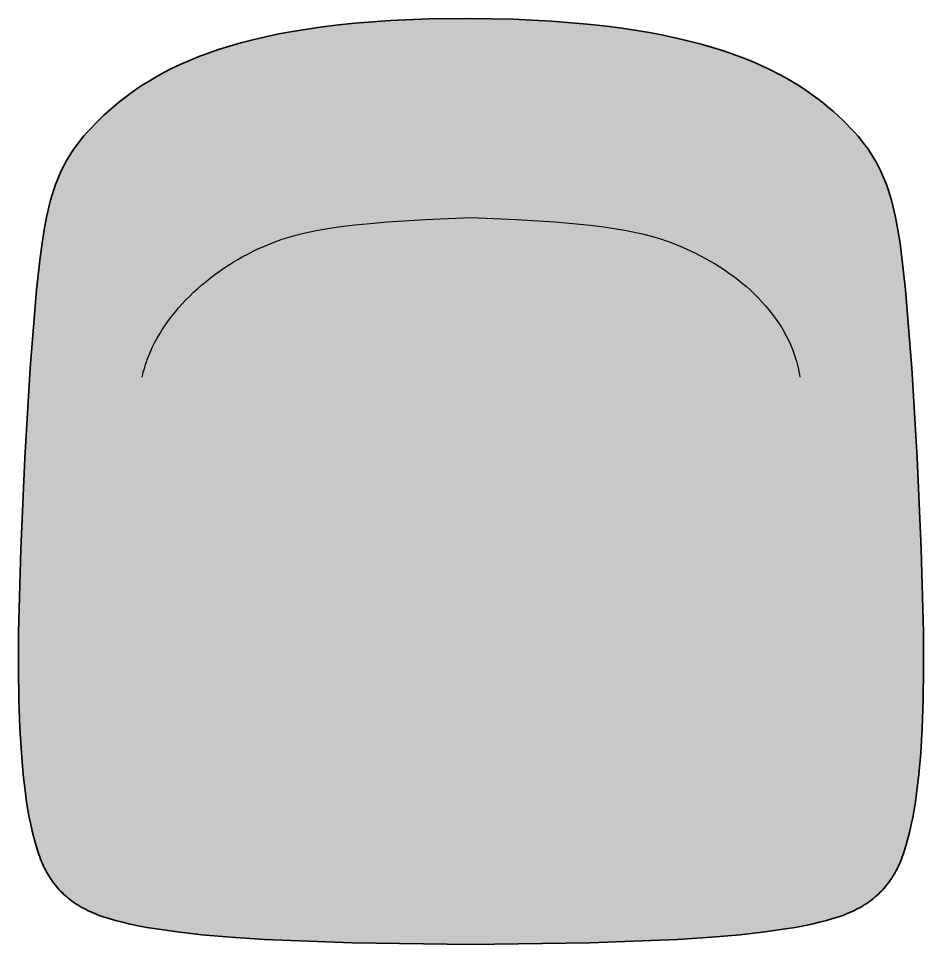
# Model space of a CAD drawing. Header units: millimetres. Extents: x 0 to 1642, y -897 to 768.
# Drawn here: x 110 to 655, y -897 to -339 of the extents above; entities that cross this region are included whole.
import ezdxf

# ---------------------------------------------------------------- set-up
doc = ezdxf.new("R2010")
doc.units = ezdxf.units.MM
doc.layers.add('Blocks', color=7, linetype='Continuous')
doc.layers.add('Blocks$Fill', color=7, linetype='Continuous', true_color=0xffffff)
doc.layers.add('Blocks$Inner', color=7, linetype='Continuous', lineweight=25, true_color=0x007f00)
doc.layers.add('Blocks$Outline', color=7, linetype='Continuous', lineweight=35, true_color=0xff3f3f)

# ---------------------------------------------------------------- blocks, each defined once
blk = doc.blocks.new('Fiber Armchair Top')
at = {"layer": 'Blocks$Fill'}
blk.add_hatch(color=256, dxfattribs=at).paths.add_polyline_path([(449.5, -304.92), (377.83, -303.92), (325.08, -301.9), (304.51, -300.57), (287.11, -299.06), (272.37, -297.38), (259.77, -295.57), (254.12, -294.62), (248.86, -293.63), (243.97, -292.62), (239.42, -291.56), (235.2, -290.47), (231.29, -289.35), (227.66, -288.17), (225.95, -287.57), (224.3, -286.96), (222.72, -286.33), (221.2, -285.7), (219.73, -285.05), (218.32, -284.39), (216.96, -283.71), (215.65, -283.03), (214.39, -282.33), (213.17, -281.61), (211.99, -280.89), (210.86, -280.15), (209.76, -279.39), (208.7, -278.62), (207.67, -277.84), (206.67, -277.04), (205.7, -276.22), (204.75, -275.39), (203.83, -274.54), (202.93, -273.68), (202.05, -272.8), (201.19, -271.89), (200.36, -270.97), (199.54, -270.02), (198.74, -269.05), (197.97, -268.05), (197.21, -267.03), (196.47, -265.97), (195.75, -264.89), (195.05, -263.78), (194.36, -262.63), (193.69, -261.45), (193.04, -260.23), (192.41, -258.97), (191.79, -257.68), (191.18, -256.34), (190.59, -254.97), (190.01, -253.55), (189.45, -252.09), (188.9, -250.58), (187.84, -247.42), (186.82, -244.06), (185.85, -240.5), (184.92, -236.7), (184.02, -232.68), (183.16, -228.4), (182.33, -223.86), (181.55, -219.02), (180.81, -213.85), (179.47, -202.44), (178.36, -189.41), (177.5, -174.55), (176.92, -157.65), (176.66, -138.51), (176.74, -116.9), (177.97, -66.7), (180.39, -11.64), (183.69, 42.45), (187.56, 89.74), (189.67, 109.21), (190.82, 117.9), (192.1, 125.98), (193.52, 133.48), (194.29, 137.04), (195.11, 140.48), (195.99, 143.81), (196.92, 147.03), (197.92, 150.16), (198.98, 153.19), (200.11, 156.13), (201.31, 159), (202.6, 161.8), (203.96, 164.54), (205.41, 167.22), (206.95, 169.85), (208.58, 172.43), (210.31, 174.99), (212.14, 177.51), (214.08, 180.02), (216.13, 182.51), (218.3, 184.99), (220.58, 187.47), (222.98, 189.96), (225.51, 192.46), (228.18, 194.99), (230.97, 197.54), (233.92, 200.11), (237.02, 202.7), (240.3, 205.3), (243.75, 207.89), (247.4, 210.48), (251.26, 213.06), (255.34, 215.62), (259.64, 218.15), (264.19, 220.65), (268.99, 223.11), (274.06, 225.52), (279.4, 227.87), (285.03, 230.17), (290.97, 232.4), (297.22, 234.55), (303.79, 236.62), (310.7, 238.61), (317.96, 240.5), (325.58, 242.28), (333.57, 243.96), (341.95, 245.53), (350.73, 246.97), (359.91, 248.28), (369.51, 249.45), (379.55, 250.49), (390.03, 251.37), (400.96, 252.09), (424.25, 253.05), (449.5, 253.29), (474.76, 252.81), (498.05, 251.67), (519.46, 249.92), (529.5, 248.83), (539.1, 247.6), (548.29, 246.25), (557.06, 244.77), (565.44, 243.18), (573.43, 241.49), (581.05, 239.69), (588.31, 237.79), (595.22, 235.81), (601.8, 233.74), (608.04, 231.6), (613.98, 229.38), (619.61, 227.11), (624.96, 224.77), (630.02, 222.39), (634.82, 219.96), (639.37, 217.49), (643.68, 214.99), (647.75, 212.47), (651.61, 209.93), (655.26, 207.37), (658.71, 204.82), (661.99, 202.26), (665.09, 199.7), (668.04, 197.17), (670.83, 194.65), (673.5, 192.15), (676.03, 189.68), (678.43, 187.22), (680.71, 184.76), (682.88, 182.3), (684.93, 179.83), (686.87, 177.35), (688.7, 174.84), (690.43, 172.31), (692.06, 169.74), (693.6, 167.12), (695.05, 164.45), (696.41, 161.73), (697.69, 158.94), (698.9, 156.08), (700.03, 153.14), (701.09, 150.12), (702.08, 147), (703.02, 143.79), (703.9, 140.47), (704.72, 137.03), (705.49, 133.47), (706.91, 125.97), (708.19, 117.9), (709.34, 109.21), (711.45, 89.74), (715.32, 42.45), (718.62, -11.64), (721.04, -66.7), (722.27, -116.9), (722.35, -138.51), (722.09, -157.65), (721.51, -174.55), (720.65, -189.41), (719.54, -202.44), (718.2, -213.85), (717.46, -219.02), (716.68, -223.86), (715.85, -228.4), (714.99, -232.68), (714.09, -236.7), (713.16, -240.5), (712.19, -244.06), (711.17, -247.42), (710.11, -250.58), (709.56, -252.09), (709, -253.55), (708.42, -254.97), (707.83, -256.34), (707.22, -257.68), (706.6, -258.97), (705.97, -260.23), (705.31, -261.45), (704.65, -262.63), (703.96, -263.78), (703.26, -264.89), (702.54, -265.97), (701.8, -267.03), (701.04, -268.05), (700.27, -269.05), (699.47, -270.02), (698.65, -270.97), (697.82, -271.89), (696.96, -272.8), (696.08, -273.68), (695.18, -274.54), (694.26, -275.39), (693.31, -276.22), (692.34, -277.04), (691.34, -277.84), (690.31, -278.62), (689.25, -279.39), (688.15, -280.15), (687.02, -280.89), (685.84, -281.61), (684.62, -282.33), (683.36, -283.03), (682.05, -283.71), (680.69, -284.39), (679.28, -285.05), (677.81, -285.7), (676.29, -286.33), (674.71, -286.96), (673.06, -287.57), (671.35, -288.17), (667.72, -289.35), (663.81, -290.47), (659.59, -291.56), (655.04, -292.62), (650.15, -293.63), (644.88, -294.62), (639.24, -295.57), (626.64, -297.38), (611.9, -299.06), (594.5, -300.57), (573.93, -301.9), (521.18, -303.92)], flags=0)
at = {"layer": 'Blocks$Inner'}
blk.add_lwpolyline([(521.18, -303.92), (449.5, -304.92), (377.83, -303.92), (325.08, -301.9), (304.51, -300.57), (287.11, -299.06), (272.37, -297.38), (259.77, -295.57), (254.12, -294.62), (248.86, -293.63), (243.97, -292.62), (239.42, -291.56), (235.2, -290.47), (231.29, -289.35), (227.66, -288.17), (225.95, -287.57), (224.3, -286.96), (222.72, -286.33), (221.2, -285.7), (219.73, -285.05), (218.32, -284.39), (216.96, -283.71), (215.65, -283.03), (214.39, -282.33), (213.17, -281.61), (211.99, -280.89), (210.86, -280.15), (209.76, -279.39), (208.7, -278.62), (207.67, -277.84), (206.67, -277.04), (205.7, -276.22), (204.75, -275.39), (203.83, -274.54), (202.93, -273.68), (202.05, -272.8), (201.19, -271.89), (200.36, -270.97), (199.54, -270.02), (198.74, -269.05), (197.97, -268.05), (197.21, -267.03), (196.47, -265.97), (195.75, -264.89), (195.05, -263.78), (194.36, -262.63), (193.69, -261.45), (193.04, -260.23), (192.41, -258.97), (191.79, -257.68), (191.18, -256.34), (190.59, -254.97), (190.01, -253.55), (189.45, -252.09), (188.9, -250.58), (187.84, -247.42), (186.82, -244.06), (185.85, -240.5), (184.92, -236.7), (184.02, -232.68), (183.16, -228.4), (182.33, -223.86), (181.55, -219.02), (180.81, -213.85), (179.47, -202.44), (178.36, -189.41), (177.5, -174.55), (176.92, -157.65), (176.66, -138.51), (176.74, -116.9), (177.97, -66.7), (180.39, -11.64), (183.69, 42.45), (187.56, 89.74), (189.67, 109.21), (190.82, 117.9), (192.1, 125.98), (193.52, 133.48), (194.29, 137.04), (195.11, 140.48), (195.99, 143.81), (196.92, 147.03), (197.92, 150.16), (198.98, 153.19), (200.11, 156.13), (201.31, 159), (202.6, 161.8), (203.96, 164.54), (205.41, 167.22), (206.95, 169.85), (208.58, 172.43), (210.31, 174.99), (212.14, 177.51), (214.08, 180.02), (216.13, 182.51), (218.3, 184.99), (220.58, 187.47), (222.98, 189.96), (225.51, 192.46), (228.18, 194.99), (230.97, 197.54), (233.92, 200.11), (237.02, 202.7), (240.3, 205.3), (243.75, 207.89), (247.4, 210.48), (251.26, 213.06), (255.34, 215.62), (259.64, 218.15), (264.19, 220.65), (268.99, 223.11), (274.06, 225.52), (279.4, 227.87), (285.03, 230.17), (290.97, 232.4), (297.22, 234.55), (303.79, 236.62), (310.7, 238.61), (317.96, 240.5), (325.58, 242.28), (333.57, 243.96), (341.95, 245.53), (350.73, 246.97), (359.91, 248.28), (369.51, 249.45), (379.55, 250.49), (390.03, 251.37), (400.96, 252.09), (424.25, 253.05), (449.5, 253.29), (474.76, 252.81), (498.05, 251.67), (519.46, 249.92), (529.5, 248.83), (539.1, 247.6), (548.29, 246.25), (557.06, 244.77), (565.44, 243.18), (573.43, 241.49), (581.05, 239.69), (588.31, 237.79), (595.22, 235.81), (601.8, 233.74), (608.04, 231.6), (613.98, 229.38), (619.61, 227.11), (624.96, 224.77), (630.02, 222.39), (634.82, 219.96), (639.37, 217.49), (643.68, 214.99), (647.75, 212.47), (651.61, 209.93), (655.26, 207.37), (658.71, 204.82), (661.99, 202.26), (665.09, 199.7), (668.04, 197.17), (670.83, 194.65), (673.5, 192.15), (676.03, 189.68), (678.43, 187.22), (680.71, 184.76), (682.88, 182.3), (684.93, 179.83), (686.87, 177.35), (688.7, 174.84), (690.43, 172.31), (692.06, 169.74), (693.6, 167.12), (695.05, 164.45), (696.41, 161.73), (697.69, 158.94), (698.9, 156.08), (700.03, 153.14), (701.09, 150.12), (702.08, 147), (703.02, 143.79), (703.9, 140.47), (704.72, 137.03), (705.49, 133.47), (706.91, 125.97), (708.19, 117.9), (709.34, 109.21), (711.45, 89.74), (715.32, 42.45), (718.62, -11.64), (721.04, -66.7), (722.27, -116.9), (722.35, -138.51), (722.09, -157.65), (721.51, -174.55), (720.65, -189.41), (719.54, -202.44), (718.2, -213.85), (717.46, -219.02), (716.68, -223.86), (715.85, -228.4), (714.99, -232.68), (714.09, -236.7), (713.16, -240.5), (712.19, -244.06), (711.17, -247.42), (710.11, -250.58), (709.56, -252.09), (709, -253.55), (708.42, -254.97), (707.83, -256.34), (707.22, -257.68), (706.6, -258.97), (705.97, -260.23), (705.31, -261.45), (704.65, -262.63), (703.96, -263.78), (703.26, -264.89), (702.54, -265.97), (701.8, -267.03), (701.04, -268.05), (700.27, -269.05), (699.47, -270.02), (698.65, -270.97), (697.82, -271.89), (696.96, -272.8), (696.08, -273.68), (695.18, -274.54), (694.26, -275.39), (693.31, -276.22), (692.34, -277.04), (691.34, -277.84), (690.31, -278.62), (689.25, -279.39), (688.15, -280.15), (687.02, -280.89), (685.84, -281.61), (684.62, -282.33), (683.36, -283.03), (682.05, -283.71), (680.69, -284.39), (679.28, -285.05), (677.81, -285.7), (676.29, -286.33), (674.71, -286.96), (673.06, -287.57), (671.35, -288.17), (667.72, -289.35), (663.81, -290.47), (659.59, -291.56), (655.04, -292.62), (650.15, -293.63), (644.88, -294.62), (639.24, -295.57), (626.64, -297.38), (611.9, -299.06), (594.5, -300.57), (573.93, -301.9)], close=True, dxfattribs=at)
blk.add_lwpolyline([(251.15, 37.17), (251.52, 38.69), (251.91, 40.2), (252.33, 41.71), (252.78, 43.21), (253.25, 44.7), (253.76, 46.18), (254.29, 47.65), (254.85, 49.12), (255.43, 50.57), (256.04, 52.02), (257.34, 54.88), (258.73, 57.71), (260.23, 60.5), (261.81, 63.25), (263.49, 65.95), (265.26, 68.62), (267.12, 71.24), (269.05, 73.82), (271.07, 76.35), (273.16, 78.83), (275.33, 81.27), (277.57, 83.66), (279.88, 85.99), (282.25, 88.28), (284.69, 90.51), (287.19, 92.7), (289.74, 94.82), (292.35, 96.89), (295.01, 98.91), (297.72, 100.86), (300.48, 102.76), (303.28, 104.59), (306.12, 106.37), (309, 108.08), (311.91, 109.73), (314.85, 111.32), (317.83, 112.84), (320.16, 113.97), (322.52, 115.07), (324.91, 116.13), (327.35, 117.15), (329.84, 118.13), (332.38, 119.07), (335, 119.98), (337.7, 120.86), (340.48, 121.7), (343.37, 122.5), (346.35, 123.27), (349.46, 124.02), (356.04, 125.4), (363.2, 126.67), (370.99, 127.83), (379.49, 128.87), (388.78, 129.82), (398.93, 130.67), (422.07, 132.11), (449.5, 133.24), (476.95, 132.11), (500.13, 130.68), (519.63, 128.9), (528.17, 127.86), (536.01, 126.73), (543.21, 125.48), (549.85, 124.12), (552.98, 123.4), (555.99, 122.64), (558.9, 121.86), (561.72, 121.04), (564.45, 120.19), (567.1, 119.31), (569.68, 118.39), (572.2, 117.44), (574.67, 116.45), (577.1, 115.43), (581.87, 113.27), (584.89, 111.8), (587.89, 110.28), (590.85, 108.69), (593.78, 107.04), (596.67, 105.32), (599.51, 103.55), (602.32, 101.72), (605.07, 99.82), (607.77, 97.87), (610.42, 95.86), (613.01, 93.78), (615.53, 91.65), (617.99, 89.46), (620.38, 87.21), (622.7, 84.91), (624.95, 82.54), (627.11, 80.12), (629.19, 77.64), (631.19, 75.11), (633.1, 72.52), (634.92, 69.87), (636.64, 67.17), (637.46, 65.8), (638.26, 64.41), (639.03, 63.01), (639.78, 61.6), (640.5, 60.17), (641.2, 58.73), (641.86, 57.28), (642.5, 55.81), (643.11, 54.33), (643.69, 52.84), (644.25, 51.33), (644.77, 49.81), (645.27, 48.27), (645.73, 46.73), (646.16, 45.17), (646.57, 43.59), (646.94, 42), (647.28, 40.4), (647.58, 38.79), (647.86, 37.17)], dxfattribs=at)
at = {"layer": 'Blocks$Outline'}
for p, q in [((379.55, 250.49), (390.03, 251.37)), ((390.03, 251.37), (400.96, 252.09)), ((400.96, 252.09), (424.25, 253.05)), ((424.25, 253.05), (449.5, 253.29)), ((449.5, 253.29), (474.76, 252.81)), ((474.76, 252.81), (498.05, 251.67)), ((498.05, 251.67), (519.46, 249.92)), ((341.95, 245.53), (350.73, 246.97)), ((350.73, 246.97), (359.91, 248.28)), ((359.91, 248.28), (369.51, 249.45)), ((369.51, 249.45), (379.55, 250.49)), ((519.46, 249.92), (529.5, 248.83)), ((529.5, 248.83), (539.1, 247.6)), ((539.1, 247.6), (548.29, 246.25)), ((548.29, 246.25), (557.06, 244.77)), ((310.7, 238.61), (317.96, 240.5)), ((317.96, 240.5), (325.58, 242.28)), ((325.58, 242.28), (333.57, 243.96)), ((333.57, 243.96), (341.95, 245.53)), ((557.06, 244.77), (565.44, 243.18)), ((565.44, 243.18), (573.43, 241.49)), ((573.43, 241.49), (581.05, 239.69)), ((290.97, 232.4), (297.22, 234.55)), ((297.22, 234.55), (303.79, 236.62)), ((303.79, 236.62), (310.7, 238.61)), ((581.05, 239.69), (588.31, 237.79)), ((588.31, 237.79), (595.22, 235.81)), ((595.22, 235.81), (601.8, 233.74)), ((279.4, 227.87), (285.03, 230.17)), ((285.03, 230.17), (290.97, 232.4)), ((601.8, 233.74), (608.04, 231.6)), ((608.04, 231.6), (613.98, 229.38)), ((613.98, 229.38), (619.61, 227.11)), ((268.99, 223.11), (274.06, 225.52)), ((274.06, 225.52), (279.4, 227.87)), ((619.61, 227.11), (624.96, 224.77)), ((624.96, 224.77), (630.02, 222.39)), ((255.34, 215.62), (259.64, 218.15)), ((259.64, 218.15), (264.19, 220.65)), ((264.19, 220.65), (268.99, 223.11)), ((630.02, 222.39), (634.82, 219.96)), ((634.82, 219.96), (639.37, 217.49)), ((247.4, 210.48), (251.26, 213.06)), ((251.26, 213.06), (255.34, 215.62)), ((639.37, 217.49), (643.68, 214.99)), ((643.68, 214.99), (647.75, 212.47)), ((647.75, 212.47), (651.61, 209.93)), ((240.3, 205.3), (243.75, 207.89)), ((243.75, 207.89), (247.4, 210.48)), ((651.61, 209.93), (655.26, 207.37)), ((655.26, 207.37), (658.71, 204.82)), ((233.92, 200.11), (237.02, 202.7)), ((237.02, 202.7), (240.3, 205.3)), ((658.71, 204.82), (661.99, 202.26)), ((661.99, 202.26), (665.09, 199.7)), ((228.18, 194.99), (230.97, 197.54)), ((230.97, 197.54), (233.92, 200.11)), ((665.09, 199.7), (668.04, 197.17)), ((668.04, 197.17), (670.83, 194.65)), ((220.58, 187.47), (222.98, 189.96)), ((222.98, 189.96), (225.51, 192.46)), ((225.51, 192.46), (228.18, 194.99)), ((670.83, 194.65), (673.5, 192.15)), ((673.5, 192.15), (676.03, 189.68)), ((216.13, 182.51), (218.3, 184.99)), ((218.3, 184.99), (220.58, 187.47)), ((676.03, 189.68), (678.43, 187.22)), ((678.43, 187.22), (680.71, 184.76)), ((680.71, 184.76), (682.88, 182.3)), ((212.14, 177.51), (214.08, 180.02)), ((214.08, 180.02), (216.13, 182.51)), ((682.88, 182.3), (684.93, 179.83)), ((684.93, 179.83), (686.87, 177.35)), ((208.58, 172.43), (210.31, 174.99)), ((210.31, 174.99), (212.14, 177.51)), ((686.87, 177.35), (688.7, 174.84)), ((688.7, 174.84), (690.43, 172.31)), ((205.41, 167.22), (206.95, 169.85)), ((206.95, 169.85), (208.58, 172.43)), ((690.43, 172.31), (692.06, 169.74)), ((692.06, 169.74), (693.6, 167.12)), ((202.6, 161.8), (203.96, 164.54)), ((203.96, 164.54), (205.41, 167.22)), ((693.6, 167.12), (695.05, 164.45)), ((695.05, 164.45), (696.41, 161.73)), ((200.11, 156.13), (201.31, 159)), ((201.31, 159), (202.6, 161.8)), ((696.41, 161.73), (697.69, 158.94)), ((697.69, 158.94), (698.9, 156.08)), ((197.92, 150.16), (198.98, 153.19)), ((198.98, 153.19), (200.11, 156.13)), ((698.9, 156.08), (700.03, 153.14)), ((700.03, 153.14), (701.09, 150.12)), ((195.99, 143.81), (196.92, 147.03)), ((196.92, 147.03), (197.92, 150.16)), ((701.09, 150.12), (702.08, 147)), ((702.08, 147), (703.02, 143.79)), ((194.29, 137.04), (195.11, 140.48)), ((195.11, 140.48), (195.99, 143.81)), ((703.02, 143.79), (703.9, 140.47)), ((703.9, 140.47), (704.72, 137.03)), ((193.52, 133.48), (194.29, 137.04)), ((704.72, 137.03), (705.49, 133.47)), ((192.1, 125.98), (193.52, 133.48)), ((705.49, 133.47), (706.91, 125.97)), ((190.82, 117.9), (192.1, 125.98)), ((706.91, 125.97), (708.19, 117.9)), ((189.67, 109.21), (190.82, 117.9)), ((708.19, 117.9), (709.34, 109.21)), ((187.56, 89.74), (189.67, 109.21)), ((709.34, 109.21), (711.45, 89.74)), ((183.69, 42.45), (187.56, 89.74)), ((711.45, 89.74), (715.32, 42.45)), ((180.39, -11.64), (183.69, 42.45)), ((715.32, 42.45), (718.62, -11.64)), ((177.97, -66.7), (180.39, -11.64)), ((718.62, -11.64), (721.04, -66.7)), ((176.74, -116.9), (177.97, -66.7)), ((721.04, -66.7), (722.27, -116.9)), ((176.66, -138.51), (176.74, -116.9)), ((722.27, -116.9), (722.35, -138.51)), ((176.92, -157.65), (176.66, -138.51)), ((722.35, -138.51), (722.09, -157.65)), ((177.5, -174.55), (176.92, -157.65)), ((722.09, -157.65), (721.51, -174.55)), ((178.36, -189.41), (177.5, -174.55)), ((721.51, -174.55), (720.65, -189.41)), ((179.47, -202.44), (178.36, -189.41)), ((720.65, -189.41), (719.54, -202.44)), ((180.81, -213.85), (179.47, -202.44)), ((719.54, -202.44), (718.2, -213.85)), ((181.55, -219.02), (180.81, -213.85)), ((718.2, -213.85), (717.46, -219.02)), ((182.33, -223.86), (181.55, -219.02)), ((717.46, -219.02), (716.68, -223.86)), ((183.16, -228.4), (182.33, -223.86)), ((184.02, -232.68), (183.16, -228.4)), ((715.85, -228.4), (714.99, -232.68)), ((716.68, -223.86), (715.85, -228.4)), ((184.92, -236.7), (184.02, -232.68)), ((714.99, -232.68), (714.09, -236.7)), ((185.85, -240.5), (184.92, -236.7)), ((714.09, -236.7), (713.16, -240.5)), ((186.82, -244.06), (185.85, -240.5)), ((187.84, -247.42), (186.82, -244.06)), ((712.19, -244.06), (711.17, -247.42)), ((713.16, -240.5), (712.19, -244.06)), ((188.9, -250.58), (187.84, -247.42)), ((189.45, -252.09), (188.9, -250.58)), ((710.11, -250.58), (709.56, -252.09)), ((711.17, -247.42), (710.11, -250.58)), ((190.01, -253.55), (189.45, -252.09)), ((190.59, -254.97), (190.01, -253.55)), ((191.18, -256.34), (190.59, -254.97)), ((191.79, -257.68), (191.18, -256.34)), ((707.83, -256.34), (707.22, -257.68)), ((708.42, -254.97), (707.83, -256.34)), ((709, -253.55), (708.42, -254.97)), ((709.56, -252.09), (709, -253.55)), ((192.41, -258.97), (191.79, -257.68)), ((193.04, -260.23), (192.41, -258.97)), ((193.69, -261.45), (193.04, -260.23)), ((194.36, -262.63), (193.69, -261.45)), ((705.31, -261.45), (704.65, -262.63)), ((705.97, -260.23), (705.31, -261.45)), ((706.6, -258.97), (705.97, -260.23)), ((707.22, -257.68), (706.6, -258.97)), ((195.05, -263.78), (194.36, -262.63)), ((195.75, -264.89), (195.05, -263.78)), ((196.47, -265.97), (195.75, -264.89)), ((197.21, -267.03), (196.47, -265.97)), ((197.97, -268.05), (197.21, -267.03)), ((701.8, -267.03), (701.04, -268.05)), ((702.54, -265.97), (701.8, -267.03)), ((703.26, -264.89), (702.54, -265.97)), ((703.96, -263.78), (703.26, -264.89)), ((704.65, -262.63), (703.96, -263.78)), ((198.74, -269.05), (197.97, -268.05)), ((199.54, -270.02), (198.74, -269.05)), ((200.36, -270.97), (199.54, -270.02)), ((201.19, -271.89), (200.36, -270.97)), ((202.05, -272.8), (201.19, -271.89)), ((202.93, -273.68), (202.05, -272.8)), ((696.96, -272.8), (696.08, -273.68)), ((697.82, -271.89), (696.96, -272.8)), ((698.65, -270.97), (697.82, -271.89)), ((699.47, -270.02), (698.65, -270.97)), ((700.27, -269.05), (699.47, -270.02)), ((701.04, -268.05), (700.27, -269.05)), ((203.83, -274.54), (202.93, -273.68)), ((204.75, -275.39), (203.83, -274.54)), ((205.7, -276.22), (204.75, -275.39)), ((206.67, -277.04), (205.7, -276.22)), ((207.67, -277.84), (206.67, -277.04)), ((208.7, -278.62), (207.67, -277.84)), ((209.76, -279.39), (208.7, -278.62)), ((690.31, -278.62), (689.25, -279.39)), ((691.34, -277.84), (690.31, -278.62)), ((692.34, -277.04), (691.34, -277.84)), ((693.31, -276.22), (692.34, -277.04)), ((694.26, -275.39), (693.31, -276.22)), ((695.18, -274.54), (694.26, -275.39)), ((696.08, -273.68), (695.18, -274.54)), ((210.86, -280.15), (209.76, -279.39)), ((211.99, -280.89), (210.86, -280.15)), ((213.17, -281.61), (211.99, -280.89)), ((214.39, -282.33), (213.17, -281.61)), ((215.65, -283.03), (214.39, -282.33)), ((216.96, -283.71), (215.65, -283.03)), ((218.32, -284.39), (216.96, -283.71)), ((219.73, -285.05), (218.32, -284.39)), ((680.69, -284.39), (679.28, -285.05)), ((682.05, -283.71), (680.69, -284.39)), ((683.36, -283.03), (682.05, -283.71)), ((684.62, -282.33), (683.36, -283.03)), ((685.84, -281.61), (684.62, -282.33)), ((687.02, -280.89), (685.84, -281.61)), ((688.15, -280.15), (687.02, -280.89)), ((689.25, -279.39), (688.15, -280.15)), ((221.2, -285.7), (219.73, -285.05)), ((222.72, -286.33), (221.2, -285.7)), ((224.3, -286.96), (222.72, -286.33)), ((225.95, -287.57), (224.3, -286.96)), ((227.66, -288.17), (225.95, -287.57)), ((231.29, -289.35), (227.66, -288.17)), ((235.2, -290.47), (231.29, -289.35)), ((667.72, -289.35), (663.81, -290.47)), ((671.35, -288.17), (667.72, -289.35)), ((673.06, -287.57), (671.35, -288.17)), ((674.71, -286.96), (673.06, -287.57)), ((676.29, -286.33), (674.71, -286.96)), ((677.81, -285.7), (676.29, -286.33)), ((679.28, -285.05), (677.81, -285.7)), ((239.42, -291.56), (235.2, -290.47)), ((243.97, -292.62), (239.42, -291.56)), ((248.86, -293.63), (243.97, -292.62)), ((254.12, -294.62), (248.86, -293.63)), ((259.77, -295.57), (254.12, -294.62)), ((272.37, -297.38), (259.77, -295.57)), ((639.24, -295.57), (626.64, -297.38)), ((644.88, -294.62), (639.24, -295.57)), ((650.15, -293.63), (644.88, -294.62)), ((655.04, -292.62), (650.15, -293.63)), ((659.59, -291.56), (655.04, -292.62)), ((663.81, -290.47), (659.59, -291.56)), ((287.11, -299.06), (272.37, -297.38)), ((304.51, -300.57), (287.11, -299.06)), ((325.08, -301.9), (304.51, -300.57)), ((594.5, -300.57), (573.93, -301.9)), ((611.9, -299.06), (594.5, -300.57)), ((626.64, -297.38), (611.9, -299.06)), ((377.83, -303.92), (325.08, -301.9)), ((449.5, -304.92), (377.83, -303.92)), ((521.18, -303.92), (449.5, -304.92)), ((573.93, -301.9), (521.18, -303.92))]:
    blk.add_line(p, q, dxfattribs=at)

msp = doc.modelspace()

# ---------------------------------------------------------------- block references
at = {"layer": 'Blocks'}
msp.add_blockref('Fiber Armchair Top', (-66.92, -592.12), dxfattribs=at)

doc.saveas('drawing.dxf')
